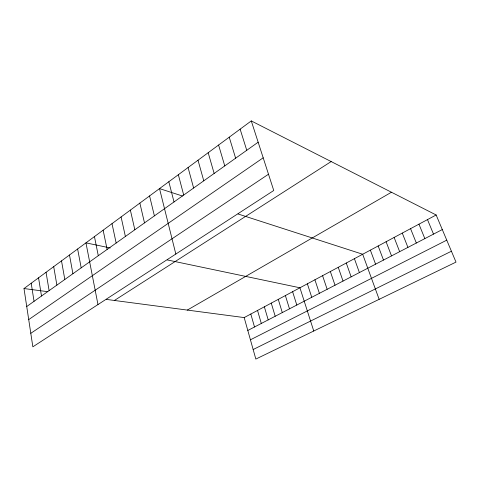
<?xml version="1.0" encoding="UTF-8"?>
<svg xmlns="http://www.w3.org/2000/svg" width="480" height="480" viewBox="0 0 480 480"><rect width="100%" height="100%" fill="white"/><g stroke="black" fill="none" stroke-linecap="round" stroke-linejoin="round"><path stroke-width="0.72" d="M251.28 120.924L273.75 190.5L32.85 346.824L24 288.546L251.28 120.924L436.152 214.98L456 262.104L255.84 359.076L244.188 317.58L106.362 299.406M26.73 306.516L258.156 142.206M28.716 319.602L263.19 157.806M30.798 333.306L268.494 174.222M114.408 300.468L331.164 161.562M187.32 310.08L391.458 192.24M244.188 317.58L436.152 214.98M247.806 330.468L442.29 229.56M250.428 339.804L446.754 240.156M253.158 349.53L451.416 251.22M24 288.546L47.706 291.672M110.226 247.956L85.95 242.856L97.974 304.56M167.232 259.926L299.934 287.784L313.752 331.02M182.448 196.008L159.516 188.604L175.83 254.04M238.068 213.984L362.682 254.25L379.152 299.334M427.488 219.612L433.506 234.12M418.956 224.166L424.848 238.614M410.556 228.66L416.328 243.036M402.276 233.082L407.928 247.392M394.122 237.444L399.66 251.682M386.088 241.734L391.512 255.906M378.174 245.97L383.49 260.07M370.368 250.14L375.576 264.174M354.408 258.666L359.4 272.568M346.266 263.022L351.15 276.852M338.244 267.306L343.026 281.064M330.348 271.53L335.028 285.216M322.572 275.682L327.15 289.302M314.91 279.78L319.392 293.328M307.368 283.812L311.748 297.294M292.608 291.702L296.802 305.046M240.126 129.15L246.762 150.3M285.384 295.56L289.494 308.838M229.23 137.184L235.632 158.196M278.274 299.364L282.294 312.576M271.26 303.108L275.196 316.254M218.586 145.032L224.766 165.912M264.348 306.804L268.2 319.884M257.532 310.446L261.306 323.46M208.182 152.706L214.146 173.454M250.812 314.04L254.508 326.988M198.012 160.206L203.772 180.816M188.07 167.544L193.626 188.022M178.338 174.714L183.708 195.06M168.828 181.734L174.012 201.948M149.574 195.93L154.392 215.874M139.86 203.1L144.504 222.9M130.368 210.096L134.838 229.764M121.086 216.942L125.388 236.466M112.008 223.638L116.154 243.024M103.134 230.184L107.124 249.438M94.446 236.592L98.292 255.708M77.628 248.994L81.192 267.846M69.486 255L72.918 273.72M61.512 260.88L64.812 279.474M53.7 266.64L56.88 285.108M46.05 272.286L49.11 290.622M38.55 277.812L41.496 296.028M31.206 283.23L34.038 301.326"/></g></svg>
